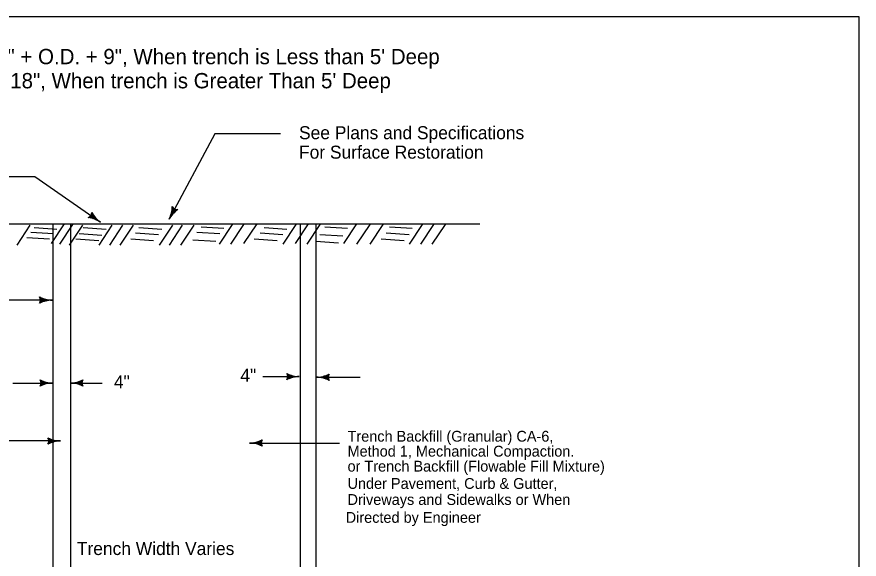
# Model space of a CAD drawing. Extents: x -2165 to -1935, y 1682 to 1979.
# Drawn here: x -2084.3 to -1935.4, y 1883.5 to 1979.3 of the extents above; entities that cross this region are included whole.
import ezdxf

# ---------------------------------------------------------------- set-up
doc = ezdxf.new("R2010")
doc.units = 0
doc.layers.add('Level 1', color=7, linetype='Continuous')

msp = doc.modelspace()

# ---------------------------------------------------------------- linework, layer by layer
at = {"layer": 'Level 1'}
for p, q in [((-2049.25, 1958.61), (-2057.36, 1943.53)), ((-2037.68, 1958.61), (-2049.25, 1958.61)), ((-2090.93, 1951.07), (-2081.09, 1951.07)), ((-2081.09, 1951.07), (-2069.51, 1942.99)), ((-2071.1, 1944.31), (-2070.81, 1944.36)), ((-2071.04, 1944.46), (-2070.88, 1944.49)), ((-2071.01, 1944.61), (-2070.96, 1944.61)), ((-2056.99, 1944.44), (-2056.92, 1944.19)), ((-2056.92, 1944.69), (-2056.81, 1944.32)), ((-2056.87, 1944.98), (-2056.71, 1944.44)), ((-2056.82, 1945.31), (-2056.6, 1944.56)), ((-2056.8, 1945.71), (-2056.49, 1944.67)), ((-2056.58, 1945.46), (-2056.37, 1944.78)), ((-2056.4, 1945.32), (-2056.26, 1944.88)), ((-2056.23, 1945.26), (-2056.14, 1944.98)), ((-2056.08, 1945.22), (-2056.03, 1945.07)), ((-2055.93, 1945.21), (-2055.91, 1945.15)), ((-2071.61, 1943.8), (-2070.54, 1943.99)), ((-2071.34, 1943.99), (-2070.64, 1944.11)), ((-2071.22, 1943.73), (-2070.45, 1943.87)), ((-2071.18, 1944.15), (-2070.72, 1944.24)), ((-2070.89, 1943.65), (-2070.34, 1943.74)), ((-2070.61, 1943.56), (-2070.23, 1943.62)), ((-2070.37, 1943.46), (-2070.12, 1943.5)), ((-2070.14, 1943.36), (-2070, 1943.39)), ((-2069.94, 1943.25), (-2069.87, 1943.27)), ((-2069.75, 1943.15), (-2069.72, 1943.15)), ((-2057.23, 1943.79), (-2057.22, 1943.76)), ((-2057.14, 1943.99), (-2057.12, 1943.92)), ((-2057.07, 1944.2), (-2057.02, 1944.06)), ((-2103.22, 1942.72), (-2002.46, 1942.72)), ((-2081.95, 1942.45), (-2084.27, 1938.95)), ((-2081.23, 1942.05), (-2077.18, 1941.78)), ((-2075.88, 1942.72), (-2078.19, 1939.22)), ((-2077.92, 1942.72), (-2077.92, 1801.97)), ((-2074.43, 1942.59), (-2076.74, 1939.09)), ((-2072.69, 1942.45), (-2075.01, 1938.95)), ((-2074.76, 1942.72), (-2074.76, 1842.6)), ((-2072.55, 1942.05), (-2068.5, 1941.78)), ((-2067.48, 1942.45), (-2069.8, 1938.95)), ((-2065.6, 1942.45), (-2067.92, 1938.95)), ((-2063.72, 1942.45), (-2066.04, 1938.95)), ((-2062.71, 1942.05), (-2058.66, 1941.78)), ((-2056.78, 1942.45), (-2059.09, 1938.95)), ((-2055.04, 1942.45), (-2057.35, 1938.95)), ((-2053.01, 1942.45), (-2055.33, 1938.95)), ((-2051.71, 1942.18), (-2047.66, 1941.91)), ((-2046.21, 1942.59), (-2048.53, 1939.09)), ((-2044.19, 1942.59), (-2046.5, 1939.09)), ((-2041.87, 1942.72), (-2044.19, 1939.22)), ((-2040.57, 1942.05), (-2036.52, 1941.78)), ((-2034.93, 1942.59), (-2037.24, 1939.09)), ((-2032.75, 1942.72), (-2035.07, 1939.22)), ((-2034.2, 1942.72), (-2034.2, 1841.92)), ((-2030.73, 1942.59), (-2033.04, 1939.09)), ((-2031.41, 1942.72), (-2031.41, 1801.97)), ((-2029.86, 1942.18), (-2025.81, 1941.91)), ((-2024.22, 1942.72), (-2026.53, 1939.22)), ((-2021.9, 1942.59), (-2024.22, 1939.09)), ((-2019.59, 1942.59), (-2021.9, 1939.09)), ((-2018.43, 1942.18), (-2014.37, 1941.91)), ((-2012.64, 1942.59), (-2014.95, 1939.09)), ((-2010.61, 1942.59), (-2012.93, 1939.09)), ((-2008.59, 1942.59), (-2010.9, 1939.09)), ((-2082.53, 1940.29), (-2078.48, 1940.03)), ((-2081.81, 1941.24), (-2077.76, 1940.97)), ((-2073.85, 1940.03), (-2069.8, 1939.76)), ((-2073.27, 1940.97), (-2069.22, 1940.7)), ((-2064.15, 1940.03), (-2060.1, 1939.76)), ((-2063.29, 1941.1), (-2059.24, 1940.83)), ((-2053.16, 1939.89), (-2049.1, 1939.62)), ((-2052.43, 1941.24), (-2048.38, 1940.97)), ((-2042.3, 1940.03), (-2038.25, 1939.76)), ((-2041.29, 1941.1), (-2037.24, 1940.83)), ((-2030.72, 1940.83), (-2026.67, 1940.57)), ((-2019.87, 1940.03), (-2015.82, 1939.76)), ((-2019, 1941.1), (-2014.95, 1940.83)), ((-2031.45, 1939.62), (-2027.4, 1939.36)), ((-2080.21, 1928.68), (-2079.45, 1929.45)), ((-2080.19, 1929.69), (-2080.15, 1929.73)), ((-2080.13, 1929.55), (-2080.01, 1929.66)), ((-2080.1, 1928.99), (-2079.6, 1929.5)), ((-2080.09, 1929.4), (-2079.88, 1929.6)), ((-2080.07, 1929.22), (-2079.74, 1929.55)), ((-2078.03, 1929.22), (-2091.24, 1929.22)), ((-2079.85, 1928.85), (-2079.3, 1929.4)), ((-2079.54, 1928.97), (-2079.15, 1929.36)), ((-2079.26, 1929.05), (-2078.99, 1929.33)), ((-2079, 1929.12), (-2078.82, 1929.29)), ((-2078.76, 1929.16), (-2078.66, 1929.27)), ((-2078.54, 1929.19), (-2078.48, 1929.24)), ((-2078.32, 1929.21), (-2078.3, 1929.23)), ((-2036.5, 1916.17), (-2036.46, 1916.21)), ((-2036.45, 1916.03), (-2036.33, 1916.15)), ((-2036.4, 1915.88), (-2036.2, 1916.09)), ((-2036.38, 1915.7), (-2036.06, 1916.03)), ((-2029.1, 1916.13), (-2029.86, 1915.36)), ((-2084.97, 1914.57), (-2077.94, 1914.57)), ((-2080.12, 1914.03), (-2079.36, 1914.79)), ((-2080.09, 1915.03), (-2080.05, 1915.07)), ((-2080.04, 1914.89), (-2079.92, 1915.01)), ((-2080, 1914.34), (-2079.5, 1914.84)), ((-2079.99, 1914.74), (-2079.79, 1914.95)), ((-2079.97, 1914.56), (-2079.65, 1914.89)), ((-2079.76, 1914.19), (-2079.21, 1914.75)), ((-2079.44, 1914.31), (-2079.05, 1914.71)), ((-2079.16, 1914.4), (-2078.89, 1914.67)), ((-2078.91, 1914.46), (-2078.73, 1914.64)), ((-2078.67, 1914.5), (-2078.56, 1914.61)), ((-2078.44, 1914.54), (-2078.39, 1914.59)), ((-2078.23, 1914.56), (-2078.21, 1914.58)), ((-2074.81, 1914.57), (-2069.21, 1914.57)), ((-2074.52, 1914.58), (-2074.54, 1914.56)), ((-2074.3, 1914.6), (-2074.36, 1914.54)), ((-2074.08, 1914.63), (-2074.18, 1914.52)), ((-2073.84, 1914.67), (-2074.02, 1914.5)), ((-2073.58, 1914.73), (-2073.85, 1914.46)), ((-2073.3, 1914.82), (-2073.69, 1914.43)), ((-2072.99, 1914.94), (-2073.54, 1914.39)), ((-2072.63, 1915.1), (-2073.39, 1914.34)), ((-2072.74, 1914.79), (-2073.24, 1914.29)), ((-2072.77, 1914.57), (-2073.1, 1914.24)), ((-2040.77, 1915.71), (-2034.35, 1915.71)), ((-2036.53, 1915.17), (-2035.77, 1915.93)), ((-2036.41, 1915.48), (-2035.91, 1915.98)), ((-2036.17, 1915.33), (-2035.62, 1915.89)), ((-2035.85, 1915.45), (-2035.46, 1915.85)), ((-2035.57, 1915.54), (-2035.3, 1915.81)), ((-2035.32, 1915.6), (-2035.14, 1915.78)), ((-2035.08, 1915.64), (-2034.97, 1915.75)), ((-2034.85, 1915.68), (-2034.8, 1915.73)), ((-2034.64, 1915.7), (-2034.61, 1915.72)), ((-2031.28, 1915.59), (-2023.61, 1915.59)), ((-2030.99, 1915.6), (-2031.01, 1915.58)), ((-2030.78, 1915.62), (-2030.83, 1915.57)), ((-2030.55, 1915.65), (-2030.66, 1915.55)), ((-2030.31, 1915.7), (-2030.49, 1915.52)), ((-2030.05, 1915.76), (-2030.32, 1915.49)), ((-2029.77, 1915.84), (-2030.16, 1915.45)), ((-2029.46, 1915.96), (-2030.01, 1915.41)), ((-2029.21, 1915.82), (-2029.71, 1915.32)), ((-2029.24, 1915.59), (-2029.57, 1915.26)), ((-2029.22, 1915.41), (-2029.43, 1915.21)), ((-2029.18, 1915.26), (-2029.3, 1915.15)), ((-2029.12, 1915.13), (-2029.16, 1915.08)), ((-2072.75, 1914.39), (-2072.96, 1914.19)), ((-2072.71, 1914.24), (-2072.83, 1914.13)), ((-2072.65, 1914.1), (-2072.69, 1914.06)), ((-2076.56, 1904.33), (-2088.53, 1904.33)), ((-2078.74, 1903.79), (-2077.97, 1904.55)), ((-2078.71, 1904.79), (-2078.67, 1904.83)), ((-2078.65, 1904.65), (-2078.54, 1904.77)), ((-2078.62, 1904.1), (-2078.12, 1904.6)), ((-2078.61, 1904.5), (-2078.4, 1904.71)), ((-2078.59, 1904.32), (-2078.26, 1904.65)), ((-2078.38, 1903.95), (-2077.82, 1904.51)), ((-2078.06, 1904.07), (-2077.67, 1904.47)), ((-2077.78, 1904.16), (-2077.51, 1904.43)), ((-2077.53, 1904.22), (-2077.35, 1904.4)), ((-2077.28, 1904.26), (-2077.18, 1904.37)), ((-2077.06, 1904.3), (-2077.01, 1904.35)), ((-2076.84, 1904.32), (-2076.82, 1904.34)), ((-2041.91, 1904.14), (-2042.18, 1903.86)), ((-2041.63, 1904.22), (-2042.02, 1903.83)), ((-2041.31, 1904.34), (-2041.86, 1903.79)), ((-2040.95, 1904.51), (-2041.71, 1903.74)), ((-2041.07, 1904.2), (-2041.57, 1903.69)), ((-2043.13, 1903.97), (-2027.26, 1903.97)), ((-2042.85, 1903.98), (-2042.87, 1903.96)), ((-2042.63, 1904), (-2042.68, 1903.94)), ((-2042.4, 1904.03), (-2042.51, 1903.92)), ((-2042.16, 1904.07), (-2042.34, 1903.9)), ((-2041.1, 1903.97), (-2041.43, 1903.64)), ((-2041.08, 1903.79), (-2041.29, 1903.59)), ((-2041.03, 1903.64), (-2041.15, 1903.53)), ((-2040.98, 1903.5), (-2041.02, 1903.46))]:
    msp.add_line(p, q, dxfattribs=at)
msp.add_lwpolyline([(-2165.17, 1681.91), (-1935.39, 1681.91), (-1935.39, 1979.27), (-2165.17, 1979.27)], close=True, dxfattribs=at)
for centre, radius, start, end in [((-2072, 1944.73), 0.995, 291.4401, 358.7638), ((-2066.68, 1946.97), 4.88, 207.5951, 234.5363), ((-2061.68, 1945.8), 4.88, 332.3081, 359.2494), ((-2053.08, 1941.18), 4.88, 124.2356, 151.1769), ((-2055.92, 1946.2), 0.995, 208.0806, 275.4043), ((-2072.26, 1938.96), 4.88, 55.6676, 82.6088), ((-2077.98, 1934.1), 4.88, 242.4931, 269.4344), ((-2081.07, 1929.22), 0.995, 326.3381, 33.6619), ((-2077.98, 1924.34), 4.88, 90.5656, 117.5069), ((-2034.3, 1920.59), 4.88, 242.4931, 269.4344), ((-2037.38, 1915.71), 0.995, 326.3381, 33.6619), ((-2031.33, 1920.47), 4.88, 270.5656, 297.5069), ((-2028.24, 1915.59), 0.995, 146.3381, 213.6619), ((-2077.89, 1919.45), 4.88, 242.4931, 269.4344), ((-2080.97, 1914.57), 0.995, 326.3381, 33.6619), ((-2077.89, 1909.69), 4.88, 90.5656, 117.5069), ((-2074.86, 1919.45), 4.88, 270.5656, 297.5069), ((-2074.86, 1909.69), 4.88, 62.4931, 89.4344), ((-2071.77, 1914.57), 0.995, 146.3381, 213.6619), ((-2034.3, 1910.83), 4.88, 90.5656, 117.5069), ((-2031.33, 1910.71), 4.88, 62.4931, 89.4344), ((-2076.51, 1909.21), 4.88, 242.4931, 269.4344), ((-2079.59, 1904.33), 0.995, 326.3381, 33.6619), ((-2076.51, 1899.45), 4.88, 90.5656, 117.5069), ((-2043.18, 1908.85), 4.88, 270.5656, 297.5069), ((-2040.1, 1903.97), 0.995, 146.3381, 213.6619), ((-2043.18, 1899.09), 4.88, 62.4931, 89.4344)]:
    msp.add_arc(centre, radius, start, end, dxfattribs=at)

# ---------------------------------------------------------------- texts
for s, height, p in [('(Max.) Trench Widths - 9" + O.D. + 9", When trench is Less than 5\' Deep', 2.7032, (-2125.69, 1970.9)), ('                 - 18" + O.D. + 18", When trench is Greater Than 5\' Deep', 2.7032, (-2125.69, 1966.64)), ('See Plans and Specifications ', 2.2977, (-2034.39, 1957.65)), ('For Surface Restoration', 2.2977, (-2034.39, 1954.21)), ('4"', 2.298, (-2044.76, 1914.79)), ('4"', 2.298, (-2067.11, 1913.62)), ('Trench Backfill (Granular) CA-6, ', 1.9125, (-2025.82, 1904.21)), ('Method 1, Mechanical Compaction. ', 1.9125, (-2025.82, 1901.57)), ('or Trench Backfill (Flowable Fill Mixture)', 1.9125, (-2025.82, 1898.92)), ('Under Pavement, Curb & Gutter,', 1.9125, (-2025.82, 1895.87)), ('Driveways and Sidewalks or When', 1.9125, (-2025.82, 1893.03)), ('Directed by Engineer', 1.9125, (-2026.15, 1889.87)), ('Trench Width Varies', 2.2977, (-2073.66, 1884.18))]:
    msp.add_text(s, height=height, dxfattribs=at).set_placement(p)

doc.saveas('drawing.dxf')
